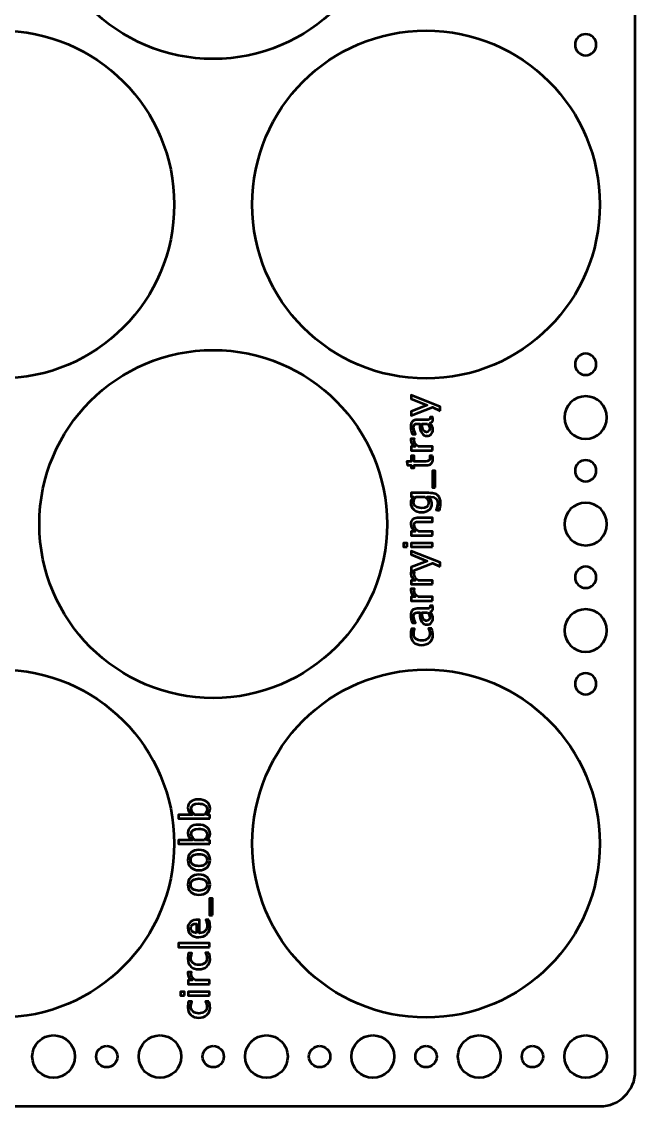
# Model space of a CAD drawing. Header units: centimetres. Extents: x -42.5 to 44.4, y -43.5 to 43.2.
# Drawn here: x 12.3 to 20.95, y -43.45 to -28.18 of the extents above; entities that cross this region are included whole.
import ezdxf

# ---------------------------------------------------------------- set-up
doc = ezdxf.new("R2010")
doc.units = ezdxf.units.CM
doc.header["$MEASUREMENT"] = 0
doc.layers.add('Layer 1', color=7, linetype='Continuous')

msp = doc.modelspace()

# ---------------------------------------------------------------- linework, layer by layer
at = {"layer": 'Layer 1', "lineweight": 53}
for centre, major_axis in [((15, -26.25), (0, 2.45)), ((12, -30.75), (0, 2.45)), ((18, -30.75), (0, 2.45)), ((15, -35.25), (0, 2.45)), ((12, -39.75), (0, 2.45)), ((18, -39.75), (0, 2.45)), ((12.75001, -42.75001), (0, 0.30001)), ((14.25001, -42.75001), (0, 0.30001)), ((15.75001, -42.75001), (0, 0.30001)), ((17.25001, -42.75001), (0, 0.30001)), ((18.75001, -42.75001), (0, 0.30001)), ((20.25001, -42.75001), (0, 0.30001)), ((13.5, -42.75), (0, 0.15)), ((15, -42.75), (0, 0.15)), ((16.5, -42.75), (0, 0.15)), ((18, -42.75), (0, 0.15)), ((19.5, -42.75), (0, 0.15))]:
    msp.add_ellipse(centre, major_axis=major_axis, ratio=1, dxfattribs=at)
for points, knots in [([(0.05, -42.95), (0.05, -42.95), (0.05, -14.05), (0.05, -14.05), (0.05, -14.05), (0.05, -13.77386), (0.27386, -13.55), (0.55, -13.55), (0.55, -13.55), (0.55, -13.55), (20.45, -13.55), (20.45, -13.55), (20.45, -13.55), (20.72614, -13.55), (20.95, -13.77386), (20.95, -14.05), (20.95, -14.05), (20.95, -14.05), (20.95, -42.95), (20.95, -42.95), (20.95, -42.95), (20.95, -43.22614), (20.72614, -43.45), (20.45, -43.45), (20.45, -43.45), (20.45, -43.45), (0.55, -43.45), (0.55, -43.45), (0.55, -43.45), (0.27386, -43.45), (0.05, -43.22614), (0.05, -42.95)], [0, 0, 0, 0, 0.11111111, 0.11111111, 0.11111111, 0.11111111, 0.22222222, 0.22222222, 0.22222222, 0.22222222, 0.33333333, 0.33333333, 0.33333333, 0.33333333, 0.44444444, 0.44444444, 0.44444444, 0.44444444, 0.55555556, 0.55555556, 0.55555556, 0.55555556, 0.66666667, 0.66666667, 0.66666667, 0.66666667, 0.77777778, 0.77777778, 0.77777778, 0.77777778, 1, 1, 1, 1]), ([(20.1, -28.5), (20.1, -28.41716), (20.16716, -28.35), (20.25, -28.35), (20.25, -28.35), (20.33284, -28.35), (20.4, -28.41716), (20.4, -28.5), (20.4, -28.5), (20.4, -28.58284), (20.33284, -28.65), (20.25, -28.65), (20.25, -28.65), (20.16716, -28.65), (20.1, -28.58284), (20.1, -28.5)], [0, 0, 0, 0, 0.2, 0.2, 0.2, 0.2, 0.4, 0.4, 0.4, 0.4, 0.6, 0.6, 0.6, 0.6, 1, 1, 1, 1]), ([(20.1, -33), (20.1, -32.91716), (20.16716, -32.85), (20.25, -32.85), (20.25, -32.85), (20.33284, -32.85), (20.4, -32.91716), (20.4, -33), (20.4, -33), (20.4, -33.08284), (20.33284, -33.15), (20.25, -33.15), (20.25, -33.15), (20.16716, -33.15), (20.1, -33.08284), (20.1, -33)], [0, 0, 0, 0, 0.2, 0.2, 0.2, 0.2, 0.4, 0.4, 0.4, 0.4, 0.6, 0.6, 0.6, 0.6, 1, 1, 1, 1]), ([(19.95, -33.75), (19.95, -33.58431), (20.08431, -33.45), (20.25, -33.45), (20.25, -33.45), (20.41569, -33.45), (20.55, -33.58431), (20.55, -33.75), (20.55, -33.75), (20.55, -33.91569), (20.41569, -34.05), (20.25, -34.05), (20.25, -34.05), (20.08431, -34.05), (19.95, -33.91569), (19.95, -33.75)], [0, 0, 0, 0, 0.2, 0.2, 0.2, 0.2, 0.4, 0.4, 0.4, 0.4, 0.6, 0.6, 0.6, 0.6, 1, 1, 1, 1]), ([(20.1, -34.5), (20.1, -34.41716), (20.16716, -34.35), (20.25, -34.35), (20.25, -34.35), (20.33284, -34.35), (20.4, -34.41716), (20.4, -34.5), (20.4, -34.5), (20.4, -34.58284), (20.33284, -34.65), (20.25, -34.65), (20.25, -34.65), (20.16716, -34.65), (20.1, -34.58284), (20.1, -34.5)], [0, 0, 0, 0, 0.2, 0.2, 0.2, 0.2, 0.4, 0.4, 0.4, 0.4, 0.6, 0.6, 0.6, 0.6, 1, 1, 1, 1]), ([(19.95, -35.25), (19.95, -35.08431), (20.08431, -34.95), (20.25, -34.95), (20.25, -34.95), (20.41569, -34.95), (20.55, -35.08431), (20.55, -35.25), (20.55, -35.25), (20.55, -35.41569), (20.41569, -35.55), (20.25, -35.55), (20.25, -35.55), (20.08431, -35.55), (19.95, -35.41569), (19.95, -35.25)], [0, 0, 0, 0, 0.2, 0.2, 0.2, 0.2, 0.4, 0.4, 0.4, 0.4, 0.6, 0.6, 0.6, 0.6, 1, 1, 1, 1]), ([(20.1, -36), (20.1, -35.91716), (20.16716, -35.85), (20.25, -35.85), (20.25, -35.85), (20.33284, -35.85), (20.4, -35.91716), (20.4, -36), (20.4, -36), (20.4, -36.08284), (20.33284, -36.15), (20.25, -36.15), (20.25, -36.15), (20.16716, -36.15), (20.1, -36.08284), (20.1, -36)], [0, 0, 0, 0, 0.2, 0.2, 0.2, 0.2, 0.4, 0.4, 0.4, 0.4, 0.6, 0.6, 0.6, 0.6, 1, 1, 1, 1]), ([(19.95, -36.75), (19.95, -36.58431), (20.08431, -36.45), (20.25, -36.45), (20.25, -36.45), (20.41569, -36.45), (20.55, -36.58431), (20.55, -36.75), (20.55, -36.75), (20.55, -36.91569), (20.41569, -37.05), (20.25, -37.05), (20.25, -37.05), (20.08431, -37.05), (19.95, -36.91569), (19.95, -36.75)], [0, 0, 0, 0, 0.2, 0.2, 0.2, 0.2, 0.4, 0.4, 0.4, 0.4, 0.6, 0.6, 0.6, 0.6, 1, 1, 1, 1]), ([(20.1, -37.5), (20.1, -37.41716), (20.16716, -37.35), (20.25, -37.35), (20.25, -37.35), (20.33284, -37.35), (20.4, -37.41716), (20.4, -37.5), (20.4, -37.5), (20.4, -37.58284), (20.33284, -37.65), (20.25, -37.65), (20.25, -37.65), (20.16716, -37.65), (20.1, -37.58284), (20.1, -37.5)], [0, 0, 0, 0, 0.2, 0.2, 0.2, 0.2, 0.4, 0.4, 0.4, 0.4, 0.6, 0.6, 0.6, 0.6, 1, 1, 1, 1])]:
    msp.add_open_spline(points, degree=3, knots=knots, dxfattribs=at)
at = {"layer": 'Layer 1', "color": 5, "lineweight": 53}
for points, knots in [([(18.19846, -33.65323), (18.19846, -33.65323), (18.0899, -33.60469), (18.0899, -33.60469), (18.0899, -33.60469), (18.0899, -33.60469), (17.79037, -33.72058), (17.79037, -33.72058), (17.79037, -33.72058), (17.79037, -33.72058), (17.79037, -33.66245), (17.79037, -33.66245), (17.79037, -33.66245), (17.79037, -33.66245), (18.0169, -33.57628), (18.0169, -33.57628), (18.0169, -33.57628), (18.0169, -33.57628), (17.79037, -33.48437), (17.79037, -33.48437), (17.79037, -33.48437), (17.79037, -33.48437), (17.79037, -33.43328), (17.79037, -33.43328), (17.79037, -33.43328), (17.79037, -33.43328), (18.19846, -33.59678), (18.19846, -33.59678), (18.19846, -33.59678), (18.19846, -33.59678), (18.19846, -33.65323), (18.19846, -33.65323)], [0, 0, 0, 0, 0.11111111, 0.11111111, 0.11111111, 0.11111111, 0.22222222, 0.22222222, 0.22222222, 0.22222222, 0.33333333, 0.33333333, 0.33333333, 0.33333333, 0.44444444, 0.44444444, 0.44444444, 0.44444444, 0.55555556, 0.55555556, 0.55555556, 0.55555556, 0.66666667, 0.66666667, 0.66666667, 0.66666667, 0.77777778, 0.77777778, 0.77777778, 0.77777778, 1, 1, 1, 1]), ([(18.05142, -33.82839), (18.08134, -33.86094), (18.09629, -33.89226), (18.09629, -33.92237), (18.09629, -33.92237), (18.09629, -33.94711), (18.08858, -33.96771), (18.07306, -33.98398), (18.07306, -33.98398), (18.05754, -34.00035), (18.03797, -34.00854), (18.01436, -34.00854), (18.01436, -34.00854), (17.98171, -34.00854), (17.95659, -33.9948), (17.9391, -33.96733), (17.9391, -33.96733), (17.9216, -33.93986), (17.91285, -33.90045), (17.91285, -33.84908), (17.91285, -33.84908), (17.91285, -33.84908), (17.91285, -33.83638), (17.91285, -33.83638), (17.91285, -33.83638), (17.91285, -33.83638), (17.87682, -33.83638), (17.87682, -33.83638), (17.87682, -33.83638), (17.84211, -33.83638), (17.8248, -33.85445), (17.8248, -33.89066), (17.8248, -33.89066), (17.8248, -33.9187), (17.83364, -33.94937), (17.85133, -33.98257), (17.85133, -33.98257), (17.85133, -33.98257), (17.80674, -33.98257), (17.80674, -33.98257), (17.80674, -33.98257), (17.79168, -33.94607), (17.78416, -33.91164), (17.78416, -33.87938), (17.78416, -33.87938), (17.78416, -33.84617), (17.79168, -33.82161), (17.80683, -33.8059), (17.80683, -33.8059), (17.82198, -33.7901), (17.84531, -33.7822), (17.87682, -33.7822), (17.87682, -33.7822), (17.87682, -33.7822), (18.012, -33.7822), (18.012, -33.7822), (18.012, -33.7822), (18.04295, -33.7822), (18.05848, -33.7727), (18.05848, -33.7536), (18.05848, -33.7536), (18.05848, -33.75125), (18.0581, -33.74777), (18.05735, -33.74316), (18.05735, -33.74316), (18.05735, -33.74316), (18.08745, -33.7393), (18.08745, -33.7393), (18.08745, -33.7393), (18.09338, -33.75162), (18.09629, -33.76517), (18.09629, -33.78003), (18.09629, -33.78003), (18.09629, -33.80534), (18.08134, -33.82143), (18.05142, -33.82839)], [0, 0, 0, 0, 0.05, 0.05, 0.05, 0.05, 0.1, 0.1, 0.1, 0.1, 0.15, 0.15, 0.15, 0.15, 0.2, 0.2, 0.2, 0.2, 0.25, 0.25, 0.25, 0.25, 0.3, 0.3, 0.3, 0.3, 0.35, 0.35, 0.35, 0.35, 0.4, 0.4, 0.4, 0.4, 0.45, 0.45, 0.45, 0.45, 0.5, 0.5, 0.5, 0.5, 0.55, 0.55, 0.55, 0.55, 0.6, 0.6, 0.6, 0.6, 0.65, 0.65, 0.65, 0.65, 0.7, 0.7, 0.7, 0.7, 0.75, 0.75, 0.75, 0.75, 0.8, 0.8, 0.8, 0.8, 0.85, 0.85, 0.85, 0.85, 0.9, 0.9, 0.9, 0.9, 1, 1, 1, 1]), ([(18.02188, -33.83638), (18.02188, -33.83638), (17.94502, -33.83638), (17.94502, -33.83638), (17.94502, -33.83638), (17.94502, -33.83638), (17.94446, -33.85379), (17.94446, -33.85379), (17.94446, -33.85379), (17.94446, -33.88389), (17.95001, -33.90816), (17.96111, -33.92669), (17.96111, -33.92669), (17.9723, -33.94513), (17.98707, -33.95435), (18.00551, -33.95435), (18.00551, -33.95435), (18.0184, -33.95435), (18.02931, -33.94974), (18.03825, -33.94062), (18.03825, -33.94062), (18.04719, -33.9314), (18.0517, -33.9202), (18.0517, -33.90694), (18.0517, -33.90694), (18.0517, -33.88436), (18.04173, -33.86084), (18.02188, -33.83638)], [0, 0, 0, 0, 0.125, 0.125, 0.125, 0.125, 0.25, 0.25, 0.25, 0.25, 0.375, 0.375, 0.375, 0.375, 0.5, 0.5, 0.5, 0.5, 0.625, 0.625, 0.625, 0.625, 0.75, 0.75, 0.75, 0.75, 1, 1, 1, 1]), ([(18.08952, -34.21352), (18.08952, -34.21352), (17.79037, -34.21352), (17.79037, -34.21352), (17.79037, -34.21352), (17.79037, -34.21352), (17.79037, -34.15934), (17.79037, -34.15934), (17.79037, -34.15934), (17.79037, -34.15934), (17.8469, -34.15934), (17.8469, -34.15934), (17.8469, -34.15934), (17.80504, -34.13779), (17.78416, -34.10656), (17.78416, -34.06555), (17.78416, -34.06555), (17.78416, -34.06), (17.78463, -34.05416), (17.78557, -34.04814), (17.78557, -34.04814), (17.78557, -34.04814), (17.83627, -34.04814), (17.83627, -34.04814), (17.83627, -34.04814), (17.83317, -34.05755), (17.83157, -34.06583), (17.83157, -34.07298), (17.83157, -34.07298), (17.83157, -34.10741), (17.85189, -34.1362), (17.89262, -34.15934), (17.89262, -34.15934), (17.89262, -34.15934), (18.08952, -34.15934), (18.08952, -34.15934), (18.08952, -34.15934), (18.08952, -34.15934), (18.08952, -34.21352), (18.08952, -34.21352)], [0, 0, 0, 0, 0.09090909, 0.09090909, 0.09090909, 0.09090909, 0.18181818, 0.18181818, 0.18181818, 0.18181818, 0.27272727, 0.27272727, 0.27272727, 0.27272727, 0.36363636, 0.36363636, 0.36363636, 0.36363636, 0.45454545, 0.45454545, 0.45454545, 0.45454545, 0.54545455, 0.54545455, 0.54545455, 0.54545455, 0.63636364, 0.63636364, 0.63636364, 0.63636364, 0.72727273, 0.72727273, 0.72727273, 0.72727273, 0.81818182, 0.81818182, 0.81818182, 0.81818182, 1, 1, 1, 1]), ([(18.08943, -34.29085), (18.09404, -34.3076), (18.09629, -34.32218), (18.09629, -34.3345), (18.09629, -34.3345), (18.09629, -34.36216), (18.08839, -34.3837), (18.07259, -34.39913), (18.07259, -34.39913), (18.05678, -34.41465), (18.03486, -34.42237), (18.00674, -34.42237), (18.00674, -34.42237), (18.00674, -34.42237), (17.83101, -34.42237), (17.83101, -34.42237), (17.83101, -34.42237), (17.83101, -34.42237), (17.83101, -34.45981), (17.83101, -34.45981), (17.83101, -34.45981), (17.83101, -34.45981), (17.79037, -34.45981), (17.79037, -34.45981), (17.79037, -34.45981), (17.79037, -34.45981), (17.79037, -34.42237), (17.79037, -34.42237), (17.79037, -34.42237), (17.79037, -34.42237), (17.73627, -34.42237), (17.73627, -34.42237), (17.73627, -34.42237), (17.73627, -34.42237), (17.7311, -34.36818), (17.7311, -34.36818), (17.7311, -34.36818), (17.7311, -34.36818), (17.79037, -34.36818), (17.79037, -34.36818), (17.79037, -34.36818), (17.79037, -34.36818), (17.79037, -34.28972), (17.79037, -34.28972), (17.79037, -34.28972), (17.79037, -34.28972), (17.83101, -34.28972), (17.83101, -34.28972), (17.83101, -34.28972), (17.83101, -34.28972), (17.83101, -34.36818), (17.83101, -34.36818), (17.83101, -34.36818), (17.83101, -34.36818), (17.99695, -34.36818), (17.99695, -34.36818), (17.99695, -34.36818), (18.03609, -34.36818), (18.05565, -34.35115), (18.05565, -34.31719), (18.05565, -34.31719), (18.05565, -34.30995), (18.05443, -34.3012), (18.05208, -34.29085), (18.05208, -34.29085), (18.05208, -34.29085), (18.08943, -34.29085), (18.08943, -34.29085)], [0, 0, 0, 0, 0.05555556, 0.05555556, 0.05555556, 0.05555556, 0.11111111, 0.11111111, 0.11111111, 0.11111111, 0.16666667, 0.16666667, 0.16666667, 0.16666667, 0.22222222, 0.22222222, 0.22222222, 0.22222222, 0.27777778, 0.27777778, 0.27777778, 0.27777778, 0.33333333, 0.33333333, 0.33333333, 0.33333333, 0.38888889, 0.38888889, 0.38888889, 0.38888889, 0.44444444, 0.44444444, 0.44444444, 0.44444444, 0.5, 0.5, 0.5, 0.5, 0.55555556, 0.55555556, 0.55555556, 0.55555556, 0.61111111, 0.61111111, 0.61111111, 0.61111111, 0.66666667, 0.66666667, 0.66666667, 0.66666667, 0.72222222, 0.72222222, 0.72222222, 0.72222222, 0.77777778, 0.77777778, 0.77777778, 0.77777778, 0.83333333, 0.83333333, 0.83333333, 0.83333333, 0.88888889, 0.88888889, 0.88888889, 0.88888889, 1, 1, 1, 1]), ([(18.13016, -34.73732), (18.13016, -34.73732), (18.08952, -34.73732), (18.08952, -34.73732), (18.08952, -34.73732), (18.08952, -34.73732), (18.08952, -34.50252), (18.08952, -34.50252), (18.08952, -34.50252), (18.08952, -34.50252), (18.13016, -34.50252), (18.13016, -34.50252), (18.13016, -34.50252), (18.13016, -34.50252), (18.13016, -34.73732), (18.13016, -34.73732)], [0, 0, 0, 0, 0.2, 0.2, 0.2, 0.2, 0.4, 0.4, 0.4, 0.4, 0.6, 0.6, 0.6, 0.6, 1, 1, 1, 1]), ([(18.18886, -35.05764), (18.18886, -35.05764), (18.14201, -35.05125), (18.14201, -35.05125), (18.14201, -35.05125), (18.15669, -35.01983), (18.16403, -34.98869), (18.16403, -34.95793), (18.16403, -34.95793), (18.16403, -34.89687), (18.13166, -34.8663), (18.06704, -34.8663), (18.06704, -34.8663), (18.06704, -34.8663), (18.02, -34.8663), (18.02, -34.8663), (18.02, -34.8663), (18.03985, -34.87571), (18.05518, -34.88907), (18.06619, -34.90647), (18.06619, -34.90647), (18.0772, -34.92387), (18.08275, -34.94325), (18.08275, -34.96461), (18.08275, -34.96461), (18.08275, -35.00082), (18.06976, -35.02952), (18.0438, -35.05068), (18.0438, -35.05068), (18.01784, -35.07185), (17.98265, -35.08248), (17.93825, -35.08248), (17.93825, -35.08248), (17.89281, -35.08248), (17.85575, -35.07044), (17.82706, -35.04636), (17.82706, -35.04636), (17.79846, -35.02218), (17.78416, -34.99104), (17.78416, -34.95275), (17.78416, -34.95275), (17.78416, -34.91926), (17.7977, -34.89038), (17.82489, -34.8663), (17.82489, -34.8663), (17.82489, -34.8663), (17.79037, -34.8663), (17.79037, -34.8663), (17.79037, -34.8663), (17.79037, -34.8663), (17.79037, -34.81211), (17.79037, -34.81211), (17.79037, -34.81211), (17.79037, -34.81211), (18.00786, -34.81211), (18.00786, -34.81211), (18.00786, -34.81211), (18.05462, -34.81211), (18.08924, -34.81456), (18.11172, -34.81945), (18.11172, -34.81945), (18.1342, -34.82425), (18.15264, -34.83347), (18.16694, -34.84683), (18.16694, -34.84683), (18.19206, -34.87053), (18.20467, -34.9076), (18.20467, -34.95793), (18.20467, -34.95793), (18.20467, -34.99245), (18.1994, -35.02566), (18.18886, -35.05764)], [0, 0, 0, 0, 0.05263158, 0.05263158, 0.05263158, 0.05263158, 0.10526316, 0.10526316, 0.10526316, 0.10526316, 0.15789474, 0.15789474, 0.15789474, 0.15789474, 0.21052632, 0.21052632, 0.21052632, 0.21052632, 0.26315789, 0.26315789, 0.26315789, 0.26315789, 0.31578947, 0.31578947, 0.31578947, 0.31578947, 0.36842105, 0.36842105, 0.36842105, 0.36842105, 0.42105263, 0.42105263, 0.42105263, 0.42105263, 0.47368421, 0.47368421, 0.47368421, 0.47368421, 0.52631579, 0.52631579, 0.52631579, 0.52631579, 0.57894737, 0.57894737, 0.57894737, 0.57894737, 0.63157895, 0.63157895, 0.63157895, 0.63157895, 0.68421053, 0.68421053, 0.68421053, 0.68421053, 0.73684211, 0.73684211, 0.73684211, 0.73684211, 0.78947368, 0.78947368, 0.78947368, 0.78947368, 0.84210526, 0.84210526, 0.84210526, 0.84210526, 0.89473684, 0.89473684, 0.89473684, 0.89473684, 1, 1, 1, 1]), ([(17.98604, -34.8663), (17.98604, -34.8663), (17.86196, -34.8663), (17.86196, -34.8663), (17.86196, -34.8663), (17.83722, -34.89019), (17.8248, -34.91625), (17.8248, -34.94438), (17.8248, -34.94438), (17.8248, -34.9694), (17.83477, -34.98897), (17.85481, -35.00308), (17.85481, -35.00308), (17.87475, -35.01729), (17.9025, -35.02434), (17.93787, -35.02434), (17.93787, -35.02434), (18.00288, -35.02434), (18.03533, -35.00129), (18.03533, -34.9551), (18.03533, -34.9551), (18.03533, -34.92368), (18.01887, -34.89405), (17.98604, -34.8663)], [0, 0, 0, 0, 0.14285714, 0.14285714, 0.14285714, 0.14285714, 0.28571429, 0.28571429, 0.28571429, 0.28571429, 0.42857143, 0.42857143, 0.42857143, 0.42857143, 0.57142857, 0.57142857, 0.57142857, 0.57142857, 0.71428571, 0.71428571, 0.71428571, 0.71428571, 1, 1, 1, 1]), ([(18.08952, -35.4091), (18.08952, -35.4091), (17.79037, -35.4091), (17.79037, -35.4091), (17.79037, -35.4091), (17.79037, -35.4091), (17.79037, -35.35492), (17.79037, -35.35492), (17.79037, -35.35492), (17.79037, -35.35492), (17.8469, -35.35492), (17.8469, -35.35492), (17.8469, -35.35492), (17.80504, -35.32623), (17.78416, -35.29104), (17.78416, -35.24946), (17.78416, -35.24946), (17.78416, -35.22331), (17.79234, -35.20252), (17.80881, -35.18718), (17.80881, -35.18718), (17.82517, -35.17185), (17.84728, -35.16414), (17.87494, -35.16414), (17.87494, -35.16414), (17.87494, -35.16414), (18.08952, -35.16414), (18.08952, -35.16414), (18.08952, -35.16414), (18.08952, -35.16414), (18.08952, -35.21832), (18.08952, -35.21832), (18.08952, -35.21832), (18.08952, -35.21832), (17.89262, -35.21832), (17.89262, -35.21832), (17.89262, -35.21832), (17.87042, -35.21832), (17.85462, -35.22162), (17.84521, -35.22811), (17.84521, -35.22811), (17.83571, -35.23469), (17.83101, -35.24551), (17.83101, -35.26066), (17.83101, -35.26066), (17.83101, -35.29396), (17.85274, -35.32538), (17.8962, -35.35492), (17.8962, -35.35492), (17.8962, -35.35492), (18.08952, -35.35492), (18.08952, -35.35492), (18.08952, -35.35492), (18.08952, -35.35492), (18.08952, -35.4091), (18.08952, -35.4091)], [0, 0, 0, 0, 0.06666667, 0.06666667, 0.06666667, 0.06666667, 0.13333333, 0.13333333, 0.13333333, 0.13333333, 0.2, 0.2, 0.2, 0.2, 0.26666667, 0.26666667, 0.26666667, 0.26666667, 0.33333333, 0.33333333, 0.33333333, 0.33333333, 0.4, 0.4, 0.4, 0.4, 0.46666667, 0.46666667, 0.46666667, 0.46666667, 0.53333333, 0.53333333, 0.53333333, 0.53333333, 0.6, 0.6, 0.6, 0.6, 0.66666667, 0.66666667, 0.66666667, 0.66666667, 0.73333333, 0.73333333, 0.73333333, 0.73333333, 0.8, 0.8, 0.8, 0.8, 0.86666667, 0.86666667, 0.86666667, 0.86666667, 1, 1, 1, 1]), ([(17.73562, -35.57222), (17.73562, -35.57222), (17.68143, -35.57222), (17.68143, -35.57222), (17.68143, -35.57222), (17.68143, -35.57222), (17.68143, -35.51804), (17.68143, -35.51804), (17.68143, -35.51804), (17.68143, -35.51804), (17.73562, -35.51804), (17.73562, -35.51804), (17.73562, -35.51804), (17.73562, -35.51804), (17.73562, -35.57222), (17.73562, -35.57222)], [0, 0, 0, 0, 0.2, 0.2, 0.2, 0.2, 0.4, 0.4, 0.4, 0.4, 0.6, 0.6, 0.6, 0.6, 1, 1, 1, 1]), ([(18.08952, -35.57222), (18.08952, -35.57222), (17.79037, -35.57222), (17.79037, -35.57222), (17.79037, -35.57222), (17.79037, -35.57222), (17.79037, -35.51804), (17.79037, -35.51804), (17.79037, -35.51804), (17.79037, -35.51804), (18.08952, -35.51804), (18.08952, -35.51804), (18.08952, -35.51804), (18.08952, -35.51804), (18.08952, -35.57222), (18.08952, -35.57222)], [0, 0, 0, 0, 0.2, 0.2, 0.2, 0.2, 0.4, 0.4, 0.4, 0.4, 0.6, 0.6, 0.6, 0.6, 1, 1, 1, 1]), ([(18.19846, -35.84946), (18.19846, -35.84946), (18.0899, -35.80092), (18.0899, -35.80092), (18.0899, -35.80092), (18.0899, -35.80092), (17.79037, -35.91681), (17.79037, -35.91681), (17.79037, -35.91681), (17.79037, -35.91681), (17.79037, -35.85868), (17.79037, -35.85868), (17.79037, -35.85868), (17.79037, -35.85868), (18.0169, -35.77251), (18.0169, -35.77251), (18.0169, -35.77251), (18.0169, -35.77251), (17.79037, -35.6806), (17.79037, -35.6806), (17.79037, -35.6806), (17.79037, -35.6806), (17.79037, -35.62951), (17.79037, -35.62951), (17.79037, -35.62951), (17.79037, -35.62951), (18.19846, -35.79301), (18.19846, -35.79301), (18.19846, -35.79301), (18.19846, -35.79301), (18.19846, -35.84946), (18.19846, -35.84946)], [0, 0, 0, 0, 0.11111111, 0.11111111, 0.11111111, 0.11111111, 0.22222222, 0.22222222, 0.22222222, 0.22222222, 0.33333333, 0.33333333, 0.33333333, 0.33333333, 0.44444444, 0.44444444, 0.44444444, 0.44444444, 0.55555556, 0.55555556, 0.55555556, 0.55555556, 0.66666667, 0.66666667, 0.66666667, 0.66666667, 0.77777778, 0.77777778, 0.77777778, 0.77777778, 1, 1, 1, 1]), ([(18.08952, -36.09809), (18.08952, -36.09809), (17.79037, -36.09809), (17.79037, -36.09809), (17.79037, -36.09809), (17.79037, -36.09809), (17.79037, -36.04391), (17.79037, -36.04391), (17.79037, -36.04391), (17.79037, -36.04391), (17.8469, -36.04391), (17.8469, -36.04391), (17.8469, -36.04391), (17.80504, -36.02236), (17.78416, -35.99113), (17.78416, -35.95012), (17.78416, -35.95012), (17.78416, -35.94457), (17.78463, -35.93873), (17.78557, -35.93271), (17.78557, -35.93271), (17.78557, -35.93271), (17.83627, -35.93271), (17.83627, -35.93271), (17.83627, -35.93271), (17.83317, -35.94212), (17.83157, -35.9504), (17.83157, -35.95755), (17.83157, -35.95755), (17.83157, -35.99198), (17.85189, -36.02077), (17.89262, -36.04391), (17.89262, -36.04391), (17.89262, -36.04391), (18.08952, -36.04391), (18.08952, -36.04391), (18.08952, -36.04391), (18.08952, -36.04391), (18.08952, -36.09809), (18.08952, -36.09809)], [0, 0, 0, 0, 0.09090909, 0.09090909, 0.09090909, 0.09090909, 0.18181818, 0.18181818, 0.18181818, 0.18181818, 0.27272727, 0.27272727, 0.27272727, 0.27272727, 0.36363636, 0.36363636, 0.36363636, 0.36363636, 0.45454545, 0.45454545, 0.45454545, 0.45454545, 0.54545455, 0.54545455, 0.54545455, 0.54545455, 0.63636364, 0.63636364, 0.63636364, 0.63636364, 0.72727273, 0.72727273, 0.72727273, 0.72727273, 0.81818182, 0.81818182, 0.81818182, 0.81818182, 1, 1, 1, 1]), ([(18.08952, -36.32904), (18.08952, -36.32904), (17.79037, -36.32904), (17.79037, -36.32904), (17.79037, -36.32904), (17.79037, -36.32904), (17.79037, -36.27486), (17.79037, -36.27486), (17.79037, -36.27486), (17.79037, -36.27486), (17.8469, -36.27486), (17.8469, -36.27486), (17.8469, -36.27486), (17.80504, -36.25331), (17.78416, -36.22208), (17.78416, -36.18107), (17.78416, -36.18107), (17.78416, -36.17552), (17.78463, -36.16968), (17.78557, -36.16366), (17.78557, -36.16366), (17.78557, -36.16366), (17.83627, -36.16366), (17.83627, -36.16366), (17.83627, -36.16366), (17.83317, -36.17307), (17.83157, -36.18135), (17.83157, -36.1885), (17.83157, -36.1885), (17.83157, -36.22293), (17.85189, -36.25172), (17.89262, -36.27486), (17.89262, -36.27486), (17.89262, -36.27486), (18.08952, -36.27486), (18.08952, -36.27486), (18.08952, -36.27486), (18.08952, -36.27486), (18.08952, -36.32904), (18.08952, -36.32904)], [0, 0, 0, 0, 0.09090909, 0.09090909, 0.09090909, 0.09090909, 0.18181818, 0.18181818, 0.18181818, 0.18181818, 0.27272727, 0.27272727, 0.27272727, 0.27272727, 0.36363636, 0.36363636, 0.36363636, 0.36363636, 0.45454545, 0.45454545, 0.45454545, 0.45454545, 0.54545455, 0.54545455, 0.54545455, 0.54545455, 0.63636364, 0.63636364, 0.63636364, 0.63636364, 0.72727273, 0.72727273, 0.72727273, 0.72727273, 0.81818182, 0.81818182, 0.81818182, 0.81818182, 1, 1, 1, 1]), ([(18.05142, -36.48652), (18.08134, -36.51907), (18.09629, -36.55039), (18.09629, -36.5805), (18.09629, -36.5805), (18.09629, -36.60524), (18.08858, -36.62584), (18.07306, -36.64211), (18.07306, -36.64211), (18.05754, -36.65848), (18.03797, -36.66667), (18.01436, -36.66667), (18.01436, -36.66667), (17.98171, -36.66667), (17.95659, -36.65293), (17.9391, -36.62546), (17.9391, -36.62546), (17.9216, -36.59799), (17.91285, -36.55858), (17.91285, -36.50721), (17.91285, -36.50721), (17.91285, -36.50721), (17.91285, -36.49451), (17.91285, -36.49451), (17.91285, -36.49451), (17.91285, -36.49451), (17.87682, -36.49451), (17.87682, -36.49451), (17.87682, -36.49451), (17.84211, -36.49451), (17.8248, -36.51258), (17.8248, -36.54879), (17.8248, -36.54879), (17.8248, -36.57683), (17.83364, -36.6075), (17.85133, -36.6407), (17.85133, -36.6407), (17.85133, -36.6407), (17.80674, -36.6407), (17.80674, -36.6407), (17.80674, -36.6407), (17.79168, -36.6042), (17.78416, -36.56977), (17.78416, -36.53751), (17.78416, -36.53751), (17.78416, -36.5043), (17.79168, -36.47974), (17.80683, -36.46403), (17.80683, -36.46403), (17.82198, -36.44823), (17.84531, -36.44033), (17.87682, -36.44033), (17.87682, -36.44033), (17.87682, -36.44033), (18.012, -36.44033), (18.012, -36.44033), (18.012, -36.44033), (18.04295, -36.44033), (18.05848, -36.43083), (18.05848, -36.41173), (18.05848, -36.41173), (18.05848, -36.40938), (18.0581, -36.4059), (18.05735, -36.40129), (18.05735, -36.40129), (18.05735, -36.40129), (18.08745, -36.39743), (18.08745, -36.39743), (18.08745, -36.39743), (18.09338, -36.40975), (18.09629, -36.4233), (18.09629, -36.43816), (18.09629, -36.43816), (18.09629, -36.46347), (18.08134, -36.47956), (18.05142, -36.48652)], [0, 0, 0, 0, 0.05, 0.05, 0.05, 0.05, 0.1, 0.1, 0.1, 0.1, 0.15, 0.15, 0.15, 0.15, 0.2, 0.2, 0.2, 0.2, 0.25, 0.25, 0.25, 0.25, 0.3, 0.3, 0.3, 0.3, 0.35, 0.35, 0.35, 0.35, 0.4, 0.4, 0.4, 0.4, 0.45, 0.45, 0.45, 0.45, 0.5, 0.5, 0.5, 0.5, 0.55, 0.55, 0.55, 0.55, 0.6, 0.6, 0.6, 0.6, 0.65, 0.65, 0.65, 0.65, 0.7, 0.7, 0.7, 0.7, 0.75, 0.75, 0.75, 0.75, 0.8, 0.8, 0.8, 0.8, 0.85, 0.85, 0.85, 0.85, 0.9, 0.9, 0.9, 0.9, 1, 1, 1, 1]), ([(18.02188, -36.49451), (18.02188, -36.49451), (17.94502, -36.49451), (17.94502, -36.49451), (17.94502, -36.49451), (17.94502, -36.49451), (17.94446, -36.51192), (17.94446, -36.51192), (17.94446, -36.51192), (17.94446, -36.54202), (17.95001, -36.56629), (17.96111, -36.58482), (17.96111, -36.58482), (17.9723, -36.60326), (17.98707, -36.61248), (18.00551, -36.61248), (18.00551, -36.61248), (18.0184, -36.61248), (18.02931, -36.60787), (18.03825, -36.59875), (18.03825, -36.59875), (18.04719, -36.58953), (18.0517, -36.57833), (18.0517, -36.56507), (18.0517, -36.56507), (18.0517, -36.54249), (18.04173, -36.51897), (18.02188, -36.49451)], [0, 0, 0, 0, 0.125, 0.125, 0.125, 0.125, 0.25, 0.25, 0.25, 0.25, 0.375, 0.375, 0.375, 0.375, 0.5, 0.5, 0.5, 0.5, 0.625, 0.625, 0.625, 0.625, 0.75, 0.75, 0.75, 0.75, 1, 1, 1, 1]), ([(18.08049, -36.72208), (18.09103, -36.75717), (18.09629, -36.78746), (18.09629, -36.81295), (18.09629, -36.81295), (18.09629, -36.85341), (18.08134, -36.8869), (18.05151, -36.91352), (18.05151, -36.91352), (18.0216, -36.94014), (17.98388, -36.9535), (17.93844, -36.9535), (17.93844, -36.9535), (17.8899, -36.9535), (17.85198, -36.94033), (17.82489, -36.91399), (17.82489, -36.91399), (17.7977, -36.88765), (17.78416, -36.85087), (17.78416, -36.80364), (17.78416, -36.80364), (17.78416, -36.78041), (17.78736, -36.75425), (17.79375, -36.72547), (17.79375, -36.72547), (17.79375, -36.72547), (17.83947, -36.72547), (17.83947, -36.72547), (17.83947, -36.72547), (17.83044, -36.75604), (17.82593, -36.78097), (17.82593, -36.80016), (17.82593, -36.80016), (17.82593, -36.82801), (17.83637, -36.8503), (17.85716, -36.86695), (17.85716, -36.86695), (17.87795, -36.8836), (17.9057, -36.89198), (17.94032, -36.89198), (17.94032, -36.89198), (17.9739, -36.89198), (18.001, -36.88332), (18.02179, -36.86611), (18.02179, -36.86611), (18.04248, -36.84889), (18.05283, -36.82641), (18.05283, -36.79847), (18.05283, -36.79847), (18.05283, -36.77373), (18.04643, -36.74833), (18.03364, -36.72208), (18.03364, -36.72208), (18.03364, -36.72208), (18.08049, -36.72208), (18.08049, -36.72208)], [0, 0, 0, 0, 0.06666667, 0.06666667, 0.06666667, 0.06666667, 0.13333333, 0.13333333, 0.13333333, 0.13333333, 0.2, 0.2, 0.2, 0.2, 0.26666667, 0.26666667, 0.26666667, 0.26666667, 0.33333333, 0.33333333, 0.33333333, 0.33333333, 0.4, 0.4, 0.4, 0.4, 0.46666667, 0.46666667, 0.46666667, 0.46666667, 0.53333333, 0.53333333, 0.53333333, 0.53333333, 0.6, 0.6, 0.6, 0.6, 0.66666667, 0.66666667, 0.66666667, 0.66666667, 0.73333333, 0.73333333, 0.73333333, 0.73333333, 0.8, 0.8, 0.8, 0.8, 0.86666667, 0.86666667, 0.86666667, 0.86666667, 1, 1, 1, 1]), ([(14.95131, -39.39899), (14.95131, -39.39899), (14.51274, -39.39899), (14.51274, -39.39899), (14.51274, -39.39899), (14.51274, -39.39899), (14.51274, -39.34481), (14.51274, -39.34481), (14.51274, -39.34481), (14.51274, -39.34481), (14.7053, -39.34481), (14.7053, -39.34481), (14.7053, -39.34481), (14.66344, -39.32261), (14.64256, -39.28921), (14.64256, -39.24471), (14.64256, -39.24471), (14.64256, -39.20868), (14.65563, -39.18037), (14.68188, -39.15967), (14.68188, -39.15967), (14.70813, -39.13898), (14.74397, -39.12863), (14.78941, -39.12863), (14.78941, -39.12863), (14.83889, -39.12863), (14.87887, -39.14039), (14.90916, -39.16381), (14.90916, -39.16381), (14.93955, -39.18723), (14.95469, -39.21809), (14.95469, -39.25628), (14.95469, -39.25628), (14.95469, -39.29175), (14.94115, -39.32129), (14.91396, -39.34481), (14.91396, -39.34481), (14.91396, -39.34481), (14.95131, -39.35139), (14.95131, -39.35139), (14.95131, -39.35139), (14.95131, -39.35139), (14.95131, -39.39899), (14.95131, -39.39899)], [0, 0, 0, 0, 0.08333333, 0.08333333, 0.08333333, 0.08333333, 0.16666667, 0.16666667, 0.16666667, 0.16666667, 0.25, 0.25, 0.25, 0.25, 0.33333333, 0.33333333, 0.33333333, 0.33333333, 0.41666667, 0.41666667, 0.41666667, 0.41666667, 0.5, 0.5, 0.5, 0.5, 0.58333333, 0.58333333, 0.58333333, 0.58333333, 0.66666667, 0.66666667, 0.66666667, 0.66666667, 0.75, 0.75, 0.75, 0.75, 0.83333333, 0.83333333, 0.83333333, 0.83333333, 1, 1, 1, 1]), ([(14.87661, -39.34481), (14.90154, -39.31687), (14.91405, -39.29024), (14.91405, -39.26494), (14.91405, -39.26494), (14.91405, -39.24001), (14.90361, -39.22072), (14.88282, -39.20718), (14.88282, -39.20718), (14.86203, -39.19354), (14.83277, -39.18676), (14.79496, -39.18676), (14.79496, -39.18676), (14.72497, -39.18676), (14.68997, -39.20991), (14.68997, -39.25619), (14.68997, -39.25619), (14.68997, -39.28648), (14.70634, -39.31602), (14.73917, -39.34481), (14.73917, -39.34481), (14.73917, -39.34481), (14.87661, -39.34481), (14.87661, -39.34481)], [0, 0, 0, 0, 0.14285714, 0.14285714, 0.14285714, 0.14285714, 0.28571429, 0.28571429, 0.28571429, 0.28571429, 0.42857143, 0.42857143, 0.42857143, 0.42857143, 0.57142857, 0.57142857, 0.57142857, 0.57142857, 0.71428571, 0.71428571, 0.71428571, 0.71428571, 1, 1, 1, 1]), ([(14.95131, -39.75421), (14.95131, -39.75421), (14.51274, -39.75421), (14.51274, -39.75421), (14.51274, -39.75421), (14.51274, -39.75421), (14.51274, -39.70003), (14.51274, -39.70003), (14.51274, -39.70003), (14.51274, -39.70003), (14.7053, -39.70003), (14.7053, -39.70003), (14.7053, -39.70003), (14.66344, -39.67783), (14.64256, -39.64443), (14.64256, -39.59993), (14.64256, -39.59993), (14.64256, -39.5639), (14.65563, -39.53559), (14.68188, -39.51489), (14.68188, -39.51489), (14.70813, -39.4942), (14.74397, -39.48385), (14.78941, -39.48385), (14.78941, -39.48385), (14.83889, -39.48385), (14.87887, -39.49561), (14.90916, -39.51903), (14.90916, -39.51903), (14.93955, -39.54245), (14.95469, -39.57331), (14.95469, -39.6115), (14.95469, -39.6115), (14.95469, -39.64697), (14.94115, -39.67651), (14.91396, -39.70003), (14.91396, -39.70003), (14.91396, -39.70003), (14.95131, -39.70661), (14.95131, -39.70661), (14.95131, -39.70661), (14.95131, -39.70661), (14.95131, -39.75421), (14.95131, -39.75421)], [0, 0, 0, 0, 0.08333333, 0.08333333, 0.08333333, 0.08333333, 0.16666667, 0.16666667, 0.16666667, 0.16666667, 0.25, 0.25, 0.25, 0.25, 0.33333333, 0.33333333, 0.33333333, 0.33333333, 0.41666667, 0.41666667, 0.41666667, 0.41666667, 0.5, 0.5, 0.5, 0.5, 0.58333333, 0.58333333, 0.58333333, 0.58333333, 0.66666667, 0.66666667, 0.66666667, 0.66666667, 0.75, 0.75, 0.75, 0.75, 0.83333333, 0.83333333, 0.83333333, 0.83333333, 1, 1, 1, 1]), ([(14.87661, -39.70003), (14.90154, -39.67209), (14.91405, -39.64546), (14.91405, -39.62016), (14.91405, -39.62016), (14.91405, -39.59523), (14.90361, -39.57594), (14.88282, -39.5624), (14.88282, -39.5624), (14.86203, -39.54876), (14.83277, -39.54198), (14.79496, -39.54198), (14.79496, -39.54198), (14.72497, -39.54198), (14.68997, -39.56513), (14.68997, -39.61141), (14.68997, -39.61141), (14.68997, -39.6417), (14.70634, -39.67124), (14.73917, -39.70003), (14.73917, -39.70003), (14.73917, -39.70003), (14.87661, -39.70003), (14.87661, -39.70003)], [0, 0, 0, 0, 0.14285714, 0.14285714, 0.14285714, 0.14285714, 0.28571429, 0.28571429, 0.28571429, 0.28571429, 0.42857143, 0.42857143, 0.42857143, 0.42857143, 0.57142857, 0.57142857, 0.57142857, 0.57142857, 0.71428571, 0.71428571, 0.71428571, 0.71428571, 1, 1, 1, 1]), ([(14.95469, -39.98187), (14.95469, -40.0258), (14.94068, -40.06061), (14.91264, -40.08619), (14.91264, -40.08619), (14.88461, -40.11188), (14.84651, -40.12467), (14.79844, -40.12467), (14.79844, -40.12467), (14.75046, -40.12467), (14.71245, -40.11188), (14.68451, -40.08619), (14.68451, -40.08619), (14.65657, -40.06061), (14.64256, -40.0258), (14.64256, -39.98187), (14.64256, -39.98187), (14.64256, -39.93793), (14.65657, -39.90313), (14.68451, -39.87754), (14.68451, -39.87754), (14.71245, -39.85186), (14.75046, -39.83906), (14.79844, -39.83906), (14.79844, -39.83906), (14.84651, -39.83906), (14.88461, -39.85186), (14.91264, -39.87754), (14.91264, -39.87754), (14.94068, -39.90313), (14.95469, -39.93793), (14.95469, -39.98187)], [0, 0, 0, 0, 0.11111111, 0.11111111, 0.11111111, 0.11111111, 0.22222222, 0.22222222, 0.22222222, 0.22222222, 0.33333333, 0.33333333, 0.33333333, 0.33333333, 0.44444444, 0.44444444, 0.44444444, 0.44444444, 0.55555556, 0.55555556, 0.55555556, 0.55555556, 0.66666667, 0.66666667, 0.66666667, 0.66666667, 0.77777778, 0.77777778, 0.77777778, 0.77777778, 1, 1, 1, 1]), ([(14.91405, -39.98196), (14.91405, -39.95515), (14.90399, -39.93427), (14.88376, -39.9194), (14.88376, -39.9194), (14.86363, -39.90463), (14.83513, -39.8972), (14.79844, -39.8972), (14.79844, -39.8972), (14.76184, -39.8972), (14.73343, -39.90463), (14.7133, -39.9194), (14.7133, -39.9194), (14.69326, -39.93427), (14.6832, -39.95515), (14.6832, -39.98196), (14.6832, -39.98196), (14.6832, -40.00887), (14.69326, -40.02975), (14.7133, -40.04443), (14.7133, -40.04443), (14.73343, -40.0592), (14.76184, -40.06653), (14.79844, -40.06653), (14.79844, -40.06653), (14.83513, -40.06653), (14.86363, -40.0592), (14.88376, -40.04443), (14.88376, -40.04443), (14.90399, -40.02975), (14.91405, -40.00887), (14.91405, -39.98196)], [0, 0, 0, 0, 0.11111111, 0.11111111, 0.11111111, 0.11111111, 0.22222222, 0.22222222, 0.22222222, 0.22222222, 0.33333333, 0.33333333, 0.33333333, 0.33333333, 0.44444444, 0.44444444, 0.44444444, 0.44444444, 0.55555556, 0.55555556, 0.55555556, 0.55555556, 0.66666667, 0.66666667, 0.66666667, 0.66666667, 0.77777778, 0.77777778, 0.77777778, 0.77777778, 1, 1, 1, 1]), ([(14.95469, -40.32862), (14.95469, -40.37255), (14.94068, -40.40736), (14.91264, -40.43294), (14.91264, -40.43294), (14.88461, -40.45863), (14.84651, -40.47142), (14.79844, -40.47142), (14.79844, -40.47142), (14.75046, -40.47142), (14.71245, -40.45863), (14.68451, -40.43294), (14.68451, -40.43294), (14.65657, -40.40736), (14.64256, -40.37255), (14.64256, -40.32862), (14.64256, -40.32862), (14.64256, -40.28468), (14.65657, -40.24988), (14.68451, -40.22429), (14.68451, -40.22429), (14.71245, -40.19861), (14.75046, -40.18581), (14.79844, -40.18581), (14.79844, -40.18581), (14.84651, -40.18581), (14.88461, -40.19861), (14.91264, -40.22429), (14.91264, -40.22429), (14.94068, -40.24988), (14.95469, -40.28468), (14.95469, -40.32862)], [0, 0, 0, 0, 0.11111111, 0.11111111, 0.11111111, 0.11111111, 0.22222222, 0.22222222, 0.22222222, 0.22222222, 0.33333333, 0.33333333, 0.33333333, 0.33333333, 0.44444444, 0.44444444, 0.44444444, 0.44444444, 0.55555556, 0.55555556, 0.55555556, 0.55555556, 0.66666667, 0.66666667, 0.66666667, 0.66666667, 0.77777778, 0.77777778, 0.77777778, 0.77777778, 1, 1, 1, 1]), ([(14.91405, -40.32871), (14.91405, -40.3019), (14.90399, -40.28102), (14.88376, -40.26615), (14.88376, -40.26615), (14.86363, -40.25138), (14.83513, -40.24395), (14.79844, -40.24395), (14.79844, -40.24395), (14.76184, -40.24395), (14.73343, -40.25138), (14.7133, -40.26615), (14.7133, -40.26615), (14.69326, -40.28102), (14.6832, -40.3019), (14.6832, -40.32871), (14.6832, -40.32871), (14.6832, -40.35562), (14.69326, -40.3765), (14.7133, -40.39118), (14.7133, -40.39118), (14.73343, -40.40595), (14.76184, -40.41328), (14.79844, -40.41328), (14.79844, -40.41328), (14.83513, -40.41328), (14.86363, -40.40595), (14.88376, -40.39118), (14.88376, -40.39118), (14.90399, -40.3765), (14.91405, -40.35562), (14.91405, -40.32871)], [0, 0, 0, 0, 0.11111111, 0.11111111, 0.11111111, 0.11111111, 0.22222222, 0.22222222, 0.22222222, 0.22222222, 0.33333333, 0.33333333, 0.33333333, 0.33333333, 0.44444444, 0.44444444, 0.44444444, 0.44444444, 0.55555556, 0.55555556, 0.55555556, 0.55555556, 0.66666667, 0.66666667, 0.66666667, 0.66666667, 0.77777778, 0.77777778, 0.77777778, 0.77777778, 1, 1, 1, 1]), ([(14.98856, -40.76041), (14.98856, -40.76041), (14.94792, -40.76041), (14.94792, -40.76041), (14.94792, -40.76041), (14.94792, -40.76041), (14.94792, -40.52561), (14.94792, -40.52561), (14.94792, -40.52561), (14.94792, -40.52561), (14.98856, -40.52561), (14.98856, -40.52561), (14.98856, -40.52561), (14.98856, -40.52561), (14.98856, -40.76041), (14.98856, -40.76041)], [0, 0, 0, 0, 0.2, 0.2, 0.2, 0.2, 0.4, 0.4, 0.4, 0.4, 0.6, 0.6, 0.6, 0.6, 1, 1, 1, 1]), ([(14.93832, -40.82486), (14.94924, -40.86126), (14.95469, -40.8924), (14.95469, -40.91837), (14.95469, -40.91837), (14.95469, -40.96267), (14.94002, -40.9987), (14.91076, -41.02646), (14.91076, -41.02646), (14.8815, -41.05421), (14.84359, -41.06813), (14.79693, -41.06813), (14.79693, -41.06813), (14.75168, -41.06813), (14.71452, -41.0559), (14.68546, -41.03135), (14.68546, -41.03135), (14.65648, -41.00679), (14.64199, -40.97537), (14.64199, -40.93709), (14.64199, -40.93709), (14.64199, -40.90087), (14.65488, -40.87283), (14.68066, -40.85308), (14.68066, -40.85308), (14.70643, -40.83332), (14.74293, -40.82345), (14.79025, -40.82345), (14.79025, -40.82345), (14.79025, -40.82345), (14.80681, -40.82373), (14.80681, -40.82373), (14.80681, -40.82373), (14.80681, -40.82373), (14.80681, -41.01282), (14.80681, -41.01282), (14.80681, -41.01282), (14.87831, -41.00491), (14.91405, -40.97001), (14.91405, -40.90821), (14.91405, -40.90821), (14.91405, -40.88553), (14.90766, -40.85778), (14.89486, -40.82486), (14.89486, -40.82486), (14.89486, -40.82486), (14.93832, -40.82486), (14.93832, -40.82486)], [0, 0, 0, 0, 0.07692308, 0.07692308, 0.07692308, 0.07692308, 0.15384615, 0.15384615, 0.15384615, 0.15384615, 0.23076923, 0.23076923, 0.23076923, 0.23076923, 0.30769231, 0.30769231, 0.30769231, 0.30769231, 0.38461538, 0.38461538, 0.38461538, 0.38461538, 0.46153846, 0.46153846, 0.46153846, 0.46153846, 0.53846154, 0.53846154, 0.53846154, 0.53846154, 0.61538462, 0.61538462, 0.61538462, 0.61538462, 0.69230769, 0.69230769, 0.69230769, 0.69230769, 0.76923077, 0.76923077, 0.76923077, 0.76923077, 0.84615385, 0.84615385, 0.84615385, 0.84615385, 1, 1, 1, 1]), ([(14.76617, -41.00999), (14.76617, -41.00999), (14.76617, -40.87791), (14.76617, -40.87791), (14.76617, -40.87791), (14.71048, -40.87791), (14.68263, -40.8987), (14.68263, -40.94019), (14.68263, -40.94019), (14.68263, -40.98196), (14.71048, -41.0052), (14.76617, -41.00999)], [0, 0, 0, 0, 0.25, 0.25, 0.25, 0.25, 0.5, 0.5, 0.5, 0.5, 1, 1, 1, 1]), ([(14.94792, -41.20754), (14.94792, -41.20754), (14.51274, -41.20754), (14.51274, -41.20754), (14.51274, -41.20754), (14.51274, -41.20754), (14.51274, -41.15336), (14.51274, -41.15336), (14.51274, -41.15336), (14.51274, -41.15336), (14.94792, -41.15336), (14.94792, -41.15336), (14.94792, -41.15336), (14.94792, -41.15336), (14.94792, -41.20754), (14.94792, -41.20754)], [0, 0, 0, 0, 0.2, 0.2, 0.2, 0.2, 0.4, 0.4, 0.4, 0.4, 0.6, 0.6, 0.6, 0.6, 1, 1, 1, 1]), ([(14.93889, -41.28892), (14.94943, -41.32401), (14.95469, -41.3543), (14.95469, -41.37979), (14.95469, -41.37979), (14.95469, -41.42025), (14.93974, -41.45374), (14.90991, -41.48036), (14.90991, -41.48036), (14.88, -41.50698), (14.84228, -41.52034), (14.79684, -41.52034), (14.79684, -41.52034), (14.7483, -41.52034), (14.71038, -41.50717), (14.68329, -41.48083), (14.68329, -41.48083), (14.6561, -41.45449), (14.64256, -41.41771), (14.64256, -41.37048), (14.64256, -41.37048), (14.64256, -41.34725), (14.64576, -41.32109), (14.65215, -41.29231), (14.65215, -41.29231), (14.65215, -41.29231), (14.69787, -41.29231), (14.69787, -41.29231), (14.69787, -41.29231), (14.68884, -41.32288), (14.68433, -41.34781), (14.68433, -41.367), (14.68433, -41.367), (14.68433, -41.39485), (14.69477, -41.41714), (14.71556, -41.43379), (14.71556, -41.43379), (14.73635, -41.45044), (14.7641, -41.45882), (14.79872, -41.45882), (14.79872, -41.45882), (14.8323, -41.45882), (14.8594, -41.45016), (14.88019, -41.43295), (14.88019, -41.43295), (14.90088, -41.41573), (14.91123, -41.39325), (14.91123, -41.36531), (14.91123, -41.36531), (14.91123, -41.34057), (14.90483, -41.31517), (14.89204, -41.28892), (14.89204, -41.28892), (14.89204, -41.28892), (14.93889, -41.28892), (14.93889, -41.28892)], [0, 0, 0, 0, 0.06666667, 0.06666667, 0.06666667, 0.06666667, 0.13333333, 0.13333333, 0.13333333, 0.13333333, 0.2, 0.2, 0.2, 0.2, 0.26666667, 0.26666667, 0.26666667, 0.26666667, 0.33333333, 0.33333333, 0.33333333, 0.33333333, 0.4, 0.4, 0.4, 0.4, 0.46666667, 0.46666667, 0.46666667, 0.46666667, 0.53333333, 0.53333333, 0.53333333, 0.53333333, 0.6, 0.6, 0.6, 0.6, 0.66666667, 0.66666667, 0.66666667, 0.66666667, 0.73333333, 0.73333333, 0.73333333, 0.73333333, 0.8, 0.8, 0.8, 0.8, 0.86666667, 0.86666667, 0.86666667, 0.86666667, 1, 1, 1, 1]), ([(14.94792, -41.72758), (14.94792, -41.72758), (14.64877, -41.72758), (14.64877, -41.72758), (14.64877, -41.72758), (14.64877, -41.72758), (14.64877, -41.6734), (14.64877, -41.6734), (14.64877, -41.6734), (14.64877, -41.6734), (14.7053, -41.6734), (14.7053, -41.6734), (14.7053, -41.6734), (14.66344, -41.65185), (14.64256, -41.62062), (14.64256, -41.57961), (14.64256, -41.57961), (14.64256, -41.57406), (14.64303, -41.56822), (14.64397, -41.5622), (14.64397, -41.5622), (14.64397, -41.5622), (14.69467, -41.5622), (14.69467, -41.5622), (14.69467, -41.5622), (14.69157, -41.57161), (14.68997, -41.57989), (14.68997, -41.58704), (14.68997, -41.58704), (14.68997, -41.62147), (14.71029, -41.65026), (14.75102, -41.6734), (14.75102, -41.6734), (14.75102, -41.6734), (14.94792, -41.6734), (14.94792, -41.6734), (14.94792, -41.6734), (14.94792, -41.6734), (14.94792, -41.72758), (14.94792, -41.72758)], [0, 0, 0, 0, 0.09090909, 0.09090909, 0.09090909, 0.09090909, 0.18181818, 0.18181818, 0.18181818, 0.18181818, 0.27272727, 0.27272727, 0.27272727, 0.27272727, 0.36363636, 0.36363636, 0.36363636, 0.36363636, 0.45454545, 0.45454545, 0.45454545, 0.45454545, 0.54545455, 0.54545455, 0.54545455, 0.54545455, 0.63636364, 0.63636364, 0.63636364, 0.63636364, 0.72727273, 0.72727273, 0.72727273, 0.72727273, 0.81818182, 0.81818182, 0.81818182, 0.81818182, 1, 1, 1, 1]), ([(14.59402, -41.8907), (14.59402, -41.8907), (14.53983, -41.8907), (14.53983, -41.8907), (14.53983, -41.8907), (14.53983, -41.8907), (14.53983, -41.83652), (14.53983, -41.83652), (14.53983, -41.83652), (14.53983, -41.83652), (14.59402, -41.83652), (14.59402, -41.83652), (14.59402, -41.83652), (14.59402, -41.83652), (14.59402, -41.8907), (14.59402, -41.8907)], [0, 0, 0, 0, 0.2, 0.2, 0.2, 0.2, 0.4, 0.4, 0.4, 0.4, 0.6, 0.6, 0.6, 0.6, 1, 1, 1, 1]), ([(14.94792, -41.8907), (14.94792, -41.8907), (14.64877, -41.8907), (14.64877, -41.8907), (14.64877, -41.8907), (14.64877, -41.8907), (14.64877, -41.83652), (14.64877, -41.83652), (14.64877, -41.83652), (14.64877, -41.83652), (14.94792, -41.83652), (14.94792, -41.83652), (14.94792, -41.83652), (14.94792, -41.83652), (14.94792, -41.8907), (14.94792, -41.8907)], [0, 0, 0, 0, 0.2, 0.2, 0.2, 0.2, 0.4, 0.4, 0.4, 0.4, 0.6, 0.6, 0.6, 0.6, 1, 1, 1, 1]), ([(14.93889, -41.97208), (14.94943, -42.00717), (14.95469, -42.03746), (14.95469, -42.06295), (14.95469, -42.06295), (14.95469, -42.10341), (14.93974, -42.1369), (14.90991, -42.16352), (14.90991, -42.16352), (14.88, -42.19014), (14.84228, -42.2035), (14.79684, -42.2035), (14.79684, -42.2035), (14.7483, -42.2035), (14.71038, -42.19033), (14.68329, -42.16399), (14.68329, -42.16399), (14.6561, -42.13765), (14.64256, -42.10087), (14.64256, -42.05364), (14.64256, -42.05364), (14.64256, -42.03041), (14.64576, -42.00425), (14.65215, -41.97547), (14.65215, -41.97547), (14.65215, -41.97547), (14.69787, -41.97547), (14.69787, -41.97547), (14.69787, -41.97547), (14.68884, -42.00604), (14.68433, -42.03097), (14.68433, -42.05016), (14.68433, -42.05016), (14.68433, -42.07801), (14.69477, -42.1003), (14.71556, -42.11695), (14.71556, -42.11695), (14.73635, -42.1336), (14.7641, -42.14198), (14.79872, -42.14198), (14.79872, -42.14198), (14.8323, -42.14198), (14.8594, -42.13332), (14.88019, -42.11611), (14.88019, -42.11611), (14.90088, -42.09889), (14.91123, -42.07641), (14.91123, -42.04847), (14.91123, -42.04847), (14.91123, -42.02373), (14.90483, -41.99833), (14.89204, -41.97208), (14.89204, -41.97208), (14.89204, -41.97208), (14.93889, -41.97208), (14.93889, -41.97208)], [0, 0, 0, 0, 0.06666667, 0.06666667, 0.06666667, 0.06666667, 0.13333333, 0.13333333, 0.13333333, 0.13333333, 0.2, 0.2, 0.2, 0.2, 0.26666667, 0.26666667, 0.26666667, 0.26666667, 0.33333333, 0.33333333, 0.33333333, 0.33333333, 0.4, 0.4, 0.4, 0.4, 0.46666667, 0.46666667, 0.46666667, 0.46666667, 0.53333333, 0.53333333, 0.53333333, 0.53333333, 0.6, 0.6, 0.6, 0.6, 0.66666667, 0.66666667, 0.66666667, 0.66666667, 0.73333333, 0.73333333, 0.73333333, 0.73333333, 0.8, 0.8, 0.8, 0.8, 0.86666667, 0.86666667, 0.86666667, 0.86666667, 1, 1, 1, 1])]:
    msp.add_open_spline(points, degree=3, knots=knots, dxfattribs=at)

doc.saveas('drawing.dxf')
